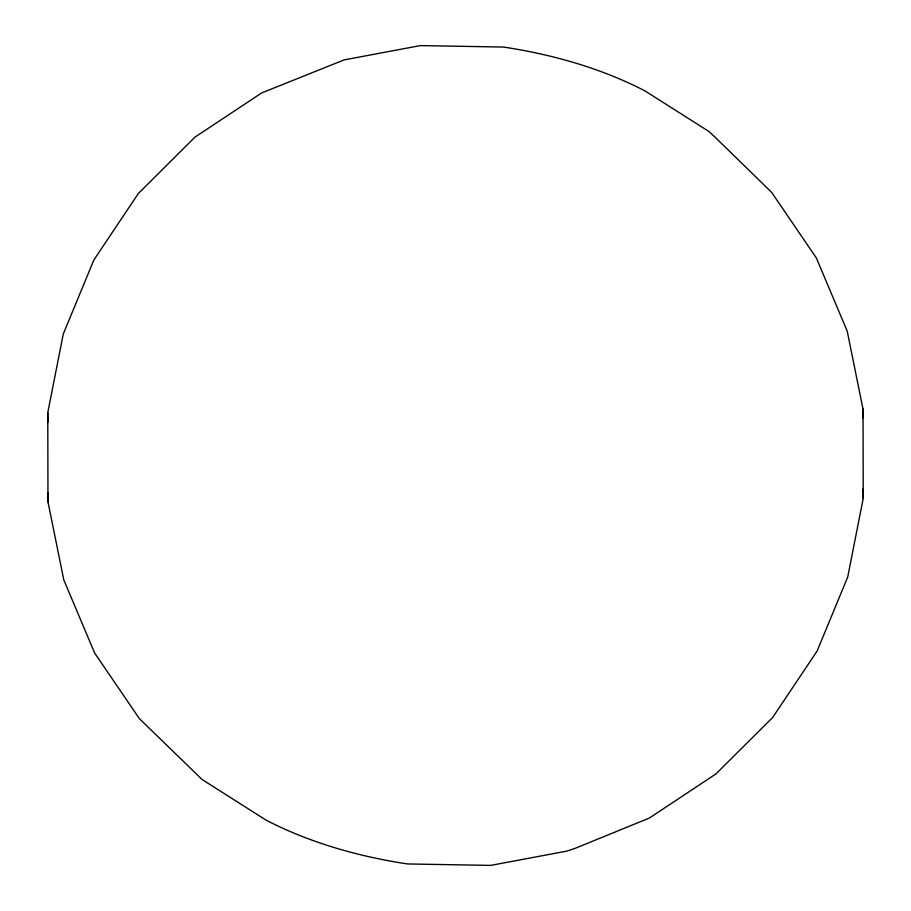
<?xml version="1.0" encoding="UTF-8"?>
<svg xmlns="http://www.w3.org/2000/svg" width="911" height="911" viewBox="0 0 911 911"><rect width="100%" height="100%" fill="white"/><g stroke="black" fill="none" stroke-linecap="round" stroke-linejoin="round"><path stroke-width="1.37" d="M863.024 409.096L863.229 498.351L847.72 577.016L817.133 651.012L772.665 717.492L715.989 773.906L649.315 818.078L575.194 848.323L566.847 851.113L490.71 865.393L407.479 863.947C358.729 856.556 309.968 842.834 266.092 820.139L202.083 779.52L139.406 718.677L94.664 653.073L63.793 579.886L47.976 501.904L47.771 412.649L63.28 333.984L93.867 259.988L138.335 193.508L195.011 137.094L261.685 92.922L344.153 59.887L420.29 45.607L503.521 47.053C552.271 54.444 601.032 68.166 644.908 90.861L708.917 131.48L714.714 136.832L771.594 192.323L816.336 257.927L847.207 331.114L863.024 409.096L863.07 418.047M47.93 492.953L47.976 501.904M863.172 488.854L863.229 498.351M47.771 412.649L47.828 422.146"/></g></svg>
